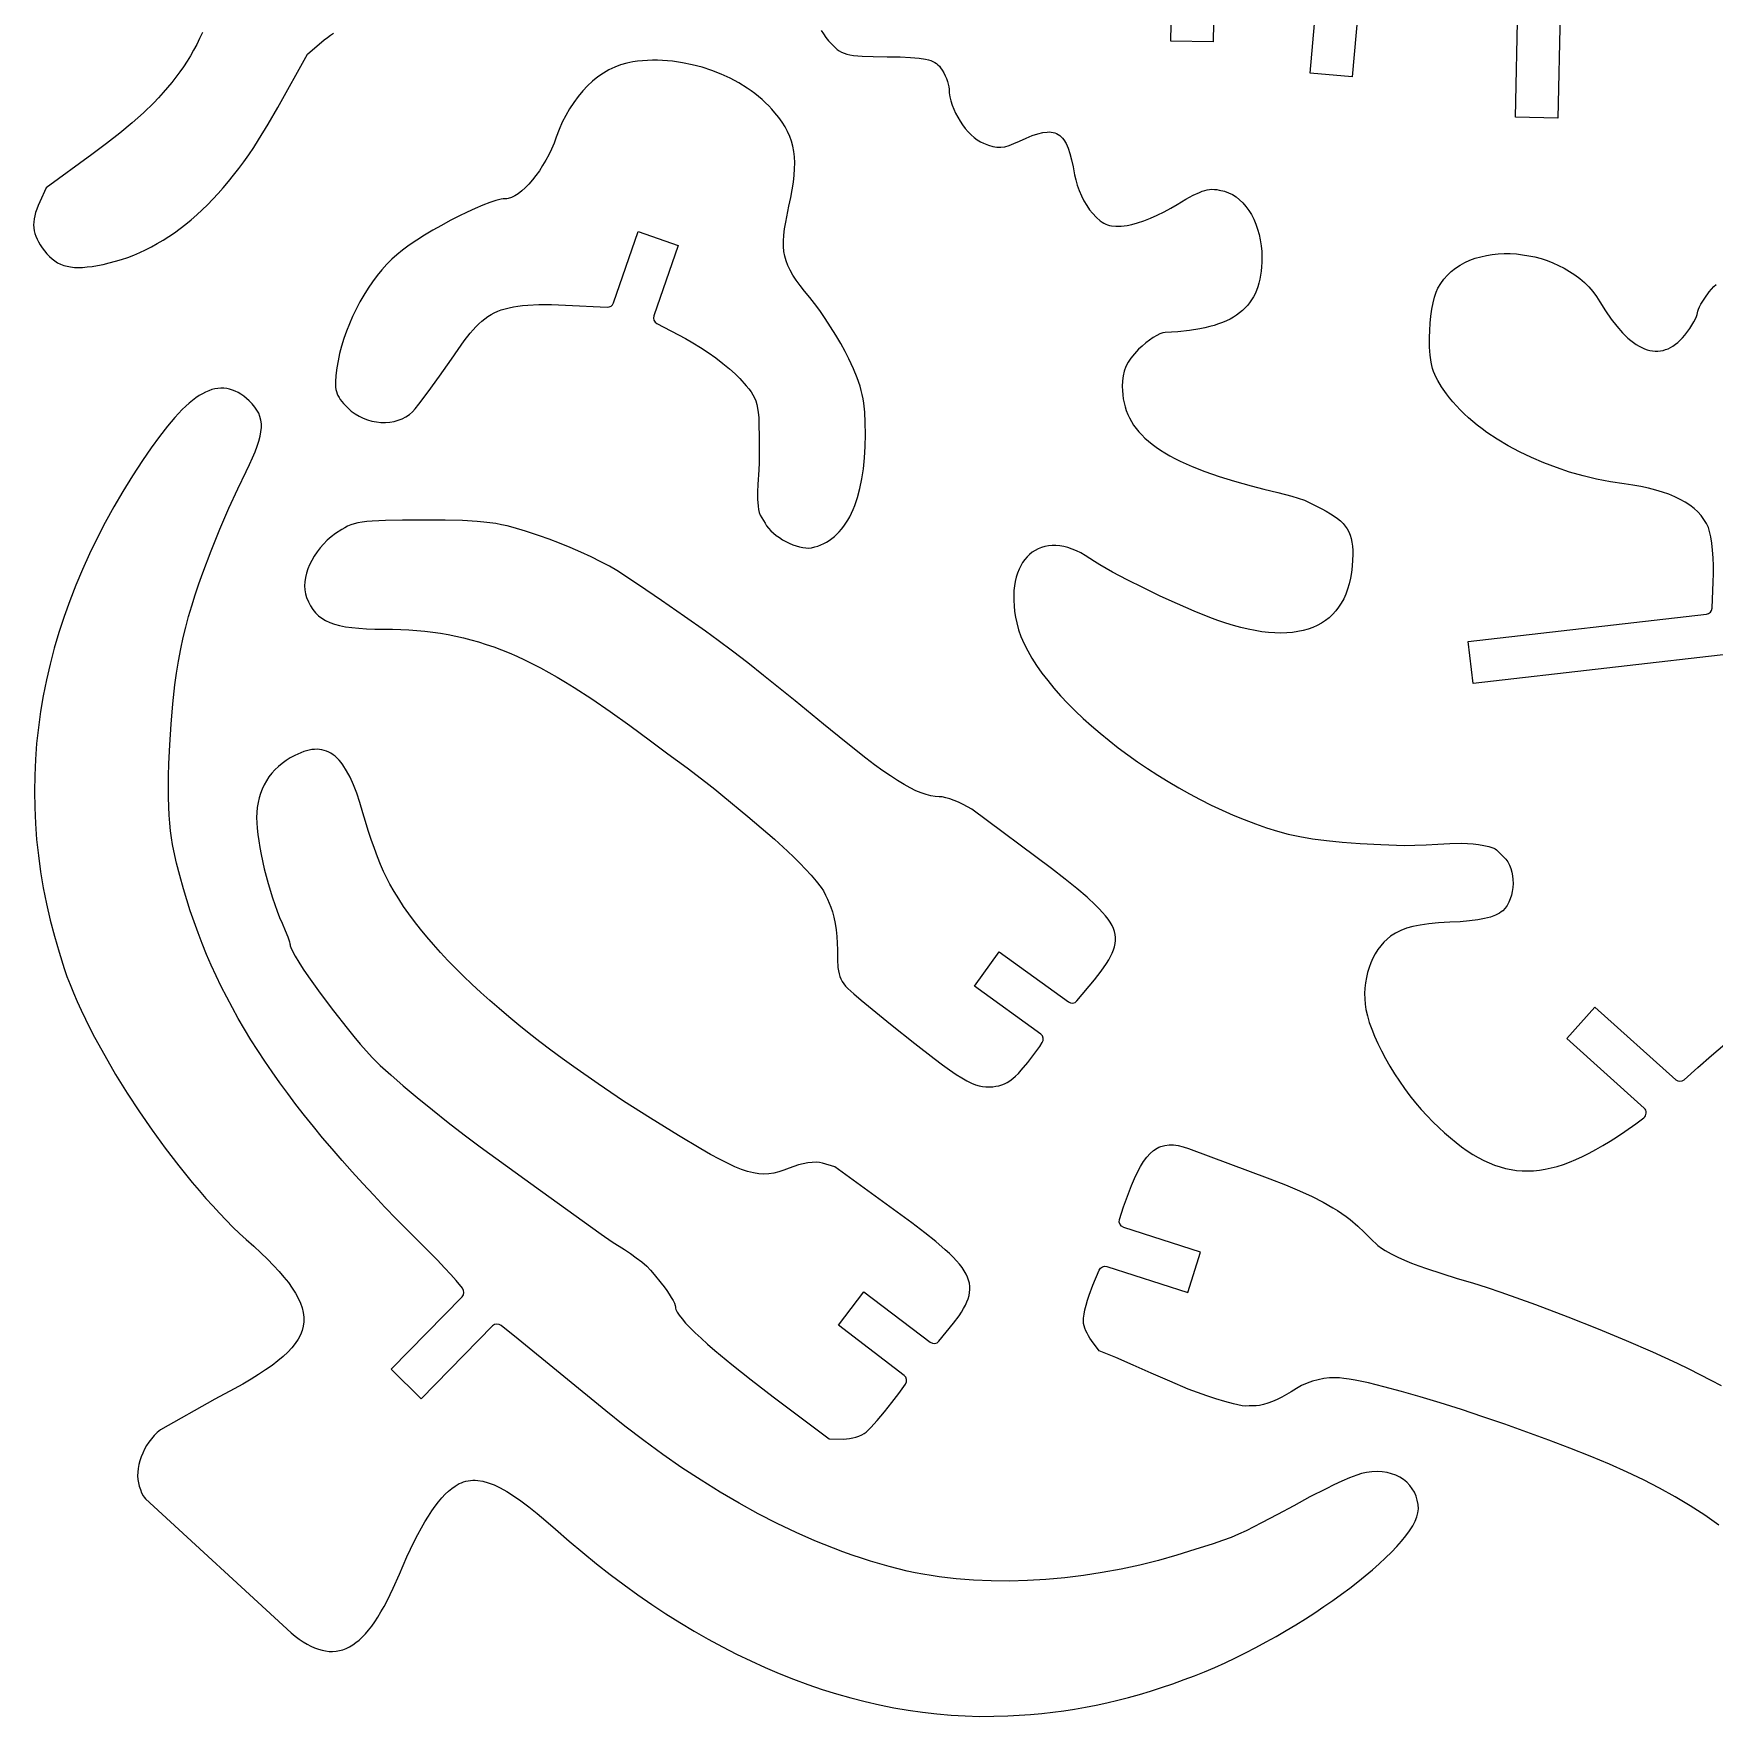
# Model space of a CAD drawing. Header units: millimetres. Extents: x 307 to 1088, y -456 to -130.
# Drawn here: x 709.2 to 898.5, y -456.1 to -266.7 of the extents above; entities that cross this region are included whole.
import ezdxf

# ---------------------------------------------------------------- set-up
doc = ezdxf.new("R2010")
doc.units = ezdxf.units.MM

msp = doc.modelspace()

# ---------------------------------------------------------------- linework, layer by layer
at = {"flags": 128}
for points in [[(842.16402, -259.02387), (842.019836, -267.620941), (837.266504, -267.541221), (837.426872, -257.979221, 0.319929)], [(858.557488, -261.495636), (857.669981, -271.568712), (852.934327, -271.151469), (853.839985, -260.872378, 0.393231)], [(881.083907, -264.373085), (880.818366, -276.237371), (876.065557, -276.130996), (876.34608, -263.597284, 0.359535)], [(796.796796, -324.575439), (797.156075, -324.49403), (797.505321, -324.390233), (797.844445, -324.264238), (798.173355, -324.116239), (798.491961, -323.946426), (798.80017, -323.754992), (799.097892, -323.542124), (799.385036, -323.308018), (799.661512, -323.052864), (799.927227, -322.776854), (800.182091, -322.48018), (800.426012, -322.163032), (800.658899, -321.8256), (800.880661, -321.46808), (801.091208, -321.090658), (801.290451, -320.69353), (801.478293, -320.276887), (801.654645, -319.840919), (801.972524, -318.911773), (802.24335, -317.907629), (802.4664, -316.830016), (802.640946, -315.680465), (802.766256, -314.460508), (802.841603, -313.17168), (802.866257, -311.815511), (802.848631, -310.48223), (802.790654, -309.322829), (802.681787, -308.289222), (802.604977, -307.804566), (802.511494, -307.333326), (802.400015, -306.869492), (802.26923, -306.407056), (801.944459, -305.462327), (801.526639, -304.451059), (801.005232, -303.325164), (800.57993, -302.486532), (800.082474, -301.583239), (799.530948, -300.643699), (798.943441, -299.696331), (798.338041, -298.769548), (797.732835, -297.89177), (797.145911, -297.091413), (796.595355, -296.396894), (796.022681, -295.698293), (795.517588, -295.054324), (795.077774, -294.454908), (794.700948, -293.889979), (794.384814, -293.349463), (794.127076, -292.823288), (793.92544, -292.30138), (793.777607, -291.773671), (793.681284, -291.230085), (793.634177, -290.660556), (793.633986, -290.055005), (793.67842, -289.403365), (793.765183, -288.695563), (793.891977, -287.921529), (794.25648, -286.134467), (794.458622, -285.17183), (794.624428, -284.275056), (794.753083, -283.438749), (794.843775, -282.657501), (794.895696, -281.92591), (794.90803, -281.238574), (794.879967, -280.590086), (794.810697, -279.975042), (794.699405, -279.388044), (794.545281, -278.823683), (794.347514, -278.276557), (794.105293, -277.741263), (793.817805, -277.212398), (793.484238, -276.684556), (793.10378, -276.152336), (792.675623, -275.610335), (792.343266, -275.223971), (791.992235, -274.848183), (791.623313, -274.483255), (791.237281, -274.129464), (790.834929, -273.787091), (790.417035, -273.456414), (789.984388, -273.13772), (789.537769, -272.831285), (788.605761, -272.256315), (787.627286, -271.733752), (786.608618, -271.265842), (785.55603, -270.854826), (784.4758, -270.502951), (783.374201, -270.212461), (782.25751, -269.9856), (781.132, -269.82461), (780.003948, -269.731741), (779.440929, -269.711551), (778.879629, -269.709233), (778.320827, -269.725066), (777.765315, -269.759333), (777.21387, -269.812312), (776.667281, -269.884285), (775.980447, -270.019579), (775.304031, -270.216794), (774.640031, -270.473954), (773.990449, -270.78909), (773.357287, -271.160225), (772.74255, -271.585394), (772.148238, -272.06262), (771.576353, -272.589931), (771.028897, -273.165355), (770.507871, -273.786922), (770.015278, -274.452658), (769.553118, -275.160593), (769.123394, -275.908749), (768.728111, -276.69516), (768.369265, -277.517852), (768.048862, -278.374853), (767.800372, -279.042882), (767.51944, -279.701038), (767.209854, -280.344734), (766.875415, -280.969391), (766.519918, -281.570418), (766.147159, -282.143234), (765.760937, -282.683256), (765.365043, -283.185896), (764.963276, -283.646571), (764.55943, -284.060696), (764.157304, -284.423688), (763.760692, -284.73096), (763.373391, -284.977931), (762.999199, -285.160016), (762.641907, -285.272626), (762.470787, -285.30145), (762.305314, -285.311184), (762.089804, -285.32352), (761.84164, -285.359793), (761.255681, -285.499722), (760.564098, -285.722122), (759.783545, -286.018144), (758.93068, -286.378937), (758.022165, -286.795656), (757.074654, -287.259449), (756.104808, -287.761469), (755.12928, -288.292866), (754.164731, -288.844791), (753.227817, -289.408395), (752.335199, -289.974831), (751.503532, -290.535247), (750.749474, -291.080797), (750.089683, -291.602632), (749.540819, -292.091899), (748.974238, -292.667754), (748.421706, -293.288548), (747.885355, -293.950067), (747.367317, -294.648092), (746.869718, -295.378406), (746.394691, -296.136793), (745.944366, -296.919033), (745.520877, -297.720911), (745.12635, -298.538209), (744.762919, -299.36671), (744.432711, -300.202197), (744.13786, -301.040451), (743.880496, -301.877257), (743.662746, -302.708399), (743.486745, -303.529655), (743.354622, -304.336813), (743.248518, -305.202519), (743.197995, -305.913736), (743.196471, -306.222064), (743.212323, -306.504549), (743.246706, -306.765456), (743.300778, -307.009041), (743.375702, -307.239567), (743.472636, -307.461294), (743.592736, -307.67848), (743.737165, -307.895389), (744.103639, -308.345412), (744.581335, -308.845442), (744.973535, -309.199796), (745.396035, -309.511706), (745.844135, -309.780899), (746.313141, -310.007101), (746.798356, -310.19004), (747.295082, -310.329444), (747.798623, -310.425037), (748.30428, -310.476547), (748.80736, -310.483702), (749.303162, -310.446228), (749.786989, -310.363851), (750.254148, -310.236299), (750.699937, -310.063298), (751.119663, -309.844574), (751.508626, -309.579857), (751.862133, -309.268872), (752.167989, -308.931677), (752.579022, -308.430832), (753.644689, -307.035302), (754.915254, -305.276538), (756.24685, -303.348794), (757.000378, -302.249293), (757.69924, -301.280264), (758.363457, -300.434649), (758.688835, -300.055917), (759.013062, -299.705392), (759.338642, -299.382196), (759.668078, -299.085442), (760.003877, -298.814255), (760.348537, -298.567746), (760.704564, -298.345038), (761.074461, -298.145248), (761.460733, -297.967494), (761.865883, -297.810895), (762.292412, -297.674569), (762.742825, -297.557633), (763.219627, -297.459206), (763.72532, -297.378407), (764.262405, -297.314354), (764.833389, -297.266165), (766.087064, -297.213852), (767.506371, -297.214415), (769.111338, -297.2608), (773.796748, -297.506845, 0.334805), (774.508543, -297.026451), (777.267605, -288.996611), (781.763605, -290.541441), (779.039688, -298.468998, 0.369069), (779.380047, -299.330746), (782.592187, -301.033833), (783.428793, -301.500025), (784.295669, -302.030569), (785.167659, -302.607013), (786.019616, -303.210911), (786.826389, -303.823813), (787.562829, -304.427267), (788.203785, -305.002824), (788.724105, -305.532035), (789.446865, -306.344406), (789.739284, -306.697433), (789.990005, -307.032119), (790.202235, -307.361284), (790.379184, -307.697748), (790.524058, -308.054331), (790.640062, -308.443855), (790.730407, -308.879141), (790.798299, -309.373008), (790.846947, -309.93828), (790.879557, -310.587774), (790.909493, -312.19072), (790.913769, -314.284413), (790.894829, -315.02592), (790.848829, -315.81527), (790.740593, -317.470135), (790.710828, -318.301975), (790.718945, -319.114308), (790.781182, -319.890292), (790.837667, -320.259392), (790.913769, -320.613092), (791.029372, -320.918237), (791.200989, -321.229004), (791.558497, -321.817775), (791.736411, -322.106141), (791.957355, -322.391197), (792.216379, -322.670343), (792.508534, -322.940969), (792.82887, -323.200469), (793.172435, -323.446238), (793.534283, -323.675669), (793.909459, -323.886159), (794.293019, -324.0751), (794.680009, -324.239888), (795.065478, -324.377915), (795.444481, -324.486575), (795.812062, -324.563264), (796.163276, -324.605373), (796.49317, -324.610301), (796.796796, -324.575439)], [(901.411116, -336.402294), (871.28998, -339.870621), (870.746169, -335.147827), (897.573537, -332.058764, 0.36867), (898.204396, -331.381224), (898.332151, -328.433791), (898.355022, -327.524279), (898.347395, -326.605856), (898.311504, -325.703623), (898.249591, -324.842683), (898.163893, -324.048135), (898.056647, -323.34508), (897.930093, -322.758625), (897.786468, -322.313864), (897.560196, -321.837337), (897.285539, -321.383611), (896.962414, -320.952635), (896.59073, -320.544366), (896.170402, -320.158759), (895.701342, -319.79577), (895.183463, -319.455353), (894.616676, -319.13746), (894.000898, -318.842049), (893.336039, -318.569074), (892.62201, -318.318488), (891.858727, -318.090247), (891.046099, -317.884306), (890.184044, -317.700621), (889.27247, -317.539144), (888.311292, -317.39983), (886.747958, -317.16131), (885.197961, -316.855671), (883.667356, -316.485988), (882.162197, -316.055323), (880.688533, -315.566752), (879.252421, -315.023339), (877.859913, -314.428152), (876.51706, -313.784266), (875.229914, -313.094743), (874.004528, -312.362654), (872.846958, -311.591067), (872.295494, -311.191422), (871.763255, -310.783054), (871.250995, -310.366347), (870.759469, -309.941681), (870.289439, -309.509445), (869.841657, -309.070019), (869.416882, -308.623787), (869.015871, -308.171133), (868.639378, -307.71244), (868.288162, -307.248094), (867.744677, -306.466878), (867.312225, -305.761589), (867.133924, -305.425053), (866.978922, -305.092658), (866.845734, -304.759462), (866.732876, -304.420517), (866.638861, -304.070876), (866.5622, -303.705596), (866.455007, -302.908324), (866.399412, -301.989133), (866.383519, -300.908454), (866.402509, -300.113271), (866.457144, -299.306125), (866.543926, -298.507396), (866.659353, -297.737462), (866.799927, -297.016701), (866.96215, -296.365491), (867.142519, -295.804208), (867.337537, -295.353231), (867.645456, -294.824392), (867.999694, -294.335243), (868.397304, -293.885536), (868.835347, -293.475023), (869.310878, -293.103456), (869.820951, -292.770588), (870.362627, -292.47617), (870.932957, -292.219958), (871.528999, -292.001699), (872.147813, -291.821147), (872.786451, -291.678057), (873.441971, -291.572178), (874.111429, -291.503261), (874.791881, -291.471063), (875.480384, -291.475332), (876.173995, -291.515824), (876.869769, -291.592287), (877.564763, -291.704475), (878.256033, -291.852141), (878.940635, -292.035037), (879.615627, -292.252915), (880.278066, -292.505526), (880.925004, -292.792625), (881.5535, -293.113962), (882.160612, -293.469288), (882.743393, -293.858357), (883.298902, -294.280924), (883.824193, -294.736737), (884.316325, -295.225548), (884.772352, -295.747112), (885.189333, -296.301181), (885.564324, -296.887504), (886.197276, -297.914128), (886.831719, -298.837609), (887.466306, -299.657422), (888.099698, -300.373035), (888.415526, -300.691603), (888.730549, -300.983924), (889.044603, -301.249931), (889.357519, -301.489559), (889.669129, -301.702743), (889.979264, -301.889416), (890.287758, -302.049511), (890.594441, -302.182966), (890.899148, -302.28971), (891.201709, -302.369677), (891.501955, -302.422807), (891.799722, -302.449028), (892.094841, -302.448277), (892.387143, -302.42049), (892.67646, -302.365595), (892.962622, -302.283532), (893.245466, -302.174233), (893.524823, -302.037629), (893.800522, -301.873658), (894.072398, -301.682255), (894.340284, -301.46335), (894.604009, -301.216879), (894.863407, -300.942778), (895.118309, -300.640977), (895.680346, -299.883575), (896.141075, -299.157969), (896.31858, -298.832824), (896.452916, -298.546505), (896.538139, -298.309304), (896.568296, -298.131519), (896.595527, -297.956814), (896.672361, -297.728451), (896.793438, -297.456099), (896.953398, -297.149433), (897.368534, -296.47185), (897.874895, -295.773088), (898.131896, -295.464637), (898.393199, -295.187012), (898.658608, -294.940113)], [(752.852491, -420.370333), (749.459766, -417.040177), (757.452277, -408.897497, 0.38346), (757.493989, -407.944843), (756.76511, -407.059146), (756.182383, -406.396312), (755.47688, -405.627522), (754.668134, -404.774481), (752.81904, -402.902469), (750.073919, -400.145891), (748.763845, -398.793801), (747.494619, -397.45797), (746.265639, -396.137494), (745.076295, -394.831468), (743.925984, -393.538986), (742.814097, -392.259145), (741.740028, -390.99104), (740.703174, -389.733763), (739.702925, -388.486414), (738.738678, -387.248082), (737.809825, -386.017868), (736.91576, -384.794864), (736.055877, -383.578163), (735.229573, -382.366865), (734.436237, -381.160062), (733.675264, -379.956849), (732.946051, -378.756321), (732.247988, -377.557576), (731.580471, -376.359706), (730.942896, -375.161807), (730.33465, -373.962975), (729.755135, -372.762302), (729.20374, -371.558886), (728.679859, -370.351822), (728.182887, -369.140203), (727.712218, -367.923127), (727.267246, -366.699687), (726.847365, -365.468977), (726.451968, -364.230096), (726.080447, -362.982135), (725.65389, -361.480917), (725.283611, -360.07843), (724.973015, -358.688342), (724.841161, -357.970968), (724.725503, -357.224319), (724.626465, -356.437601), (724.544475, -355.600024), (724.479959, -354.700796), (724.433339, -353.729126), (724.405043, -352.67422), (724.395494, -351.52529), (724.405119, -350.271542), (724.434342, -348.902183), (724.529693, -346.764095), (724.691253, -344.447428), (724.895556, -342.133777), (725.119144, -340.004741), (725.29111, -338.715718), (725.517189, -337.331738), (725.776008, -335.953321), (726.046202, -334.680979), (726.325942, -333.522769), (726.645458, -332.334015), (727.000905, -331.120972), (727.388435, -329.889903), (727.804205, -328.64706), (728.244366, -327.398705), (729.182487, -324.910487), (730.172028, -322.475315), (731.182224, -320.14325), (732.182311, -317.964358), (733.141519, -315.988705), (733.525547, -315.200984), (733.860456, -314.470118), (734.146414, -313.792274), (734.383587, -313.163617), (734.57214, -312.58032), (734.712238, -312.038547), (734.804049, -311.534469), (734.847739, -311.064251), (734.843472, -310.624066), (734.791416, -310.210076), (734.691736, -309.818455), (734.544597, -309.445369), (734.350166, -309.086986), (734.108608, -308.739473), (733.820093, -308.399001), (733.484779, -308.061738), (733.170779, -307.781611), (732.856293, -307.531104), (732.540974, -307.310404), (732.224472, -307.119707), (731.906441, -306.95921), (731.58653, -306.829102), (731.264394, -306.729579), (730.939684, -306.660834), (730.612051, -306.623061), (730.281146, -306.616456), (729.946621, -306.64121), (729.608132, -306.697516), (729.265326, -306.78557), (728.917856, -306.905565), (728.565375, -307.057696), (728.207534, -307.242153), (727.843987, -307.459133), (727.474382, -307.70883), (727.098374, -307.991434), (726.715613, -308.307144), (726.325752, -308.65615), (725.928441, -309.038645), (725.110082, -309.904885), (724.257752, -310.907414), (723.368666, -312.047779), (722.440036, -313.327532), (721.469079, -314.748223), (720.338069, -316.490416), (719.262087, -318.236475), (718.241147, -319.986301), (717.27526, -321.739802), (716.364446, -323.496876), (715.508719, -325.257429), (714.70809, -327.021365), (713.962578, -328.788589), (713.272197, -330.559), (712.63696, -332.332506), (712.056884, -334.109009), (711.531983, -335.888412), (711.062274, -337.67062), (710.647768, -339.455535), (710.288482, -341.243063), (709.98443, -343.033104), (709.735627, -344.825564), (709.542092, -346.620346), (709.403834, -348.417353), (709.320869, -350.21649), (709.293215, -352.01766), (709.320884, -353.820766), (709.403893, -355.62571), (709.542254, -357.432399), (709.735984, -359.240735), (709.985098, -361.050621), (710.289611, -362.861961), (710.649536, -364.674659), (711.064891, -366.488617), (711.535689, -368.303742), (712.061943, -370.119934), (712.643671, -371.937098), (712.956812, -372.829816), (713.305637, -373.748099), (713.688695, -374.689776), (714.104525, -375.652682), (714.551674, -376.634651), (715.028683, -377.633517), (715.5341, -378.647112), (716.066465, -379.67327), (717.20622, -381.754607), (718.436298, -383.860199), (719.745051, -385.972705), (721.12083, -388.0748), (722.551981, -390.149147), (724.026862, -392.178413), (725.533818, -394.145266), (727.061205, -396.032371), (727.828916, -396.940604), (728.597367, -397.8224), (729.3651, -398.675591), (730.130661, -399.498014), (730.892591, -400.287498), (731.649433, -401.041882), (732.399735, -401.758995), (733.142037, -402.43667), (733.999953, -403.212193), (734.798399, -403.958544), (735.537069, -404.677271), (736.215657, -405.36991), (736.833862, -406.038003), (737.391376, -406.683095), (737.887895, -407.306722), (738.323117, -407.910426), (738.696736, -408.495748), (739.008449, -409.064226), (739.257948, -409.617406), (739.444933, -410.156826), (739.569098, -410.684028), (739.630137, -411.20055), (739.627745, -411.707935), (739.561622, -412.207723), (739.431462, -412.701455), (739.236957, -413.190672), (738.977807, -413.676916), (738.653705, -414.161724), (738.26435, -414.646639), (737.809433, -415.133204), (737.288651, -415.622956), (736.701701, -416.117439), (736.048278, -416.61819), (735.328078, -417.126754), (734.540794, -417.644669), (733.686125, -418.173475), (732.763766, -418.714716), (731.77341, -419.26993), (729.587497, -420.428442), (723.476061, -423.872297), (723.119176, -424.179082), (722.784314, -424.514016), (722.472711, -424.873632), (722.1856, -425.254458), (721.924218, -425.653022), (721.689796, -426.065854), (721.48357, -426.489483), (721.306773, -426.920438), (721.16064, -427.355248), (721.046406, -427.790441), (720.965303, -428.222552), (720.918569, -428.648101), (720.907437, -429.063627), (720.933137, -429.465651), (720.99691, -429.850706), (721.099986, -430.215321), (721.2291, -430.591151), (721.366723, -430.95033), (721.541269, -431.296409), (721.651265, -431.465645), (721.781141, -431.632933), (738.18996, -446.715512), (738.652448, -447.087702), (739.106624, -447.424252), (739.552796, -447.724997), (739.991274, -447.989769), (740.422365, -448.218398), (740.846376, -448.410722), (741.263616, -448.566572), (741.674395, -448.685783), (742.079022, -448.768189), (742.477802, -448.813621), (742.871045, -448.821912), (743.25906, -448.792898), (743.642154, -448.726413), (744.020636, -448.622289), (744.394814, -448.480356), (744.764996, -448.300455), (745.131494, -448.082413), (745.494612, -447.826065), (745.854658, -447.531246), (746.211943, -447.197788), (746.566774, -446.825526), (746.919459, -446.414291), (747.270309, -445.963921), (747.619628, -445.474245), (747.967728, -444.945096), (748.314917, -444.376311), (748.661501, -443.76772), (749.007789, -443.119161), (749.700713, -441.701458), (750.396157, -440.121875), (751.244066, -438.177832), (752.066758, -436.4457), (752.469711, -435.657418), (752.86764, -434.920087), (753.260969, -434.233038), (753.650125, -433.595596), (754.035534, -433.007082), (754.417622, -432.466828), (754.796816, -431.974152), (755.173539, -431.528386), (755.548221, -431.12885), (755.921289, -430.774874), (756.293163, -430.465781), (756.664277, -430.200895), (757.13509, -429.930892), (757.375961, -429.82188), (757.621051, -429.730444), (757.870795, -429.656774), (758.125628, -429.60105), (758.385984, -429.563462), (758.652295, -429.544199), (758.924997, -429.543448), (759.20452, -429.561392), (759.785775, -429.654116), (760.399528, -429.82387), (761.049253, -430.07215), (761.738416, -430.400444), (762.47049, -430.810254), (763.248943, -431.30307), (764.077249, -431.880388), (764.958876, -432.5437), (765.897294, -433.294504), (766.895974, -434.134293), (767.958388, -435.064561), (769.488373, -436.402957), (771.026282, -437.698975), (772.571722, -438.952451), (774.1243, -440.163223), (775.683622, -441.331131), (777.249299, -442.456011), (778.820934, -443.537703), (780.398137, -444.576045), (781.980518, -445.570874), (783.567679, -446.522029), (785.159228, -447.429346), (786.754777, -448.292665), (788.35393, -449.111825), (789.956292, -449.88666), (791.561475, -450.617015), (793.169086, -451.30272), (794.778731, -451.943621), (796.390016, -452.539549), (798.002549, -453.090348), (799.615938, -453.595852), (801.229792, -454.055902), (802.843716, -454.470334), (804.457318, -454.838985), (806.070206, -455.161699), (807.681985, -455.438308), (809.292267, -455.668651), (810.900655, -455.852567), (812.506758, -455.989895), (814.110185, -456.080473), (815.71054, -456.124139), (817.307433, -456.12073), (818.90047, -456.070086), (820.19365, -455.998483), (821.46695, -455.905124), (822.723163, -455.789438), (823.965082, -455.650847), (825.195498, -455.488781), (826.417207, -455.302664), (827.633002, -455.091927), (828.845674, -454.855993), (830.058015, -454.59429), (831.272821, -454.306247), (832.492885, -453.991288), (833.720998, -453.64884), (834.959955, -453.278333), (836.212548, -452.879189), (837.481571, -452.450839), (838.769815, -451.992708), (839.906575, -451.563427), (841.053396, -451.101013), (842.207254, -450.607671), (843.365122, -450.085608), (844.523973, -449.537034), (845.680781, -448.964156), (846.832516, -448.369181), (847.976157, -447.754313), (849.108676, -447.121765), (850.227043, -446.47374), (851.328236, -445.812449), (852.409226, -445.140096), (853.466987, -444.45889), (854.498491, -443.771039), (855.500715, -443.078749), (856.47063, -442.38423), (857.40521, -441.689685), (858.301429, -440.997327), (859.156258, -440.309359), (859.966674, -439.627989), (860.729649, -438.955427), (861.442157, -438.293877), (862.101171, -437.64555), (862.703664, -437.01265), (863.246611, -436.397387), (863.726981, -435.801965), (864.141756, -435.228597), (864.487902, -434.679484), (864.762396, -434.156839), (864.962209, -433.662867), (865.084315, -433.199773), (865.115285, -432.980497), (865.125691, -432.769769), (865.096787, -432.27001), (865.011705, -431.790005), (864.872883, -431.332483), (864.682766, -430.90018), (864.443794, -430.495826), (864.158407, -430.122155), (863.82905, -429.781899), (863.458162, -429.477788), (863.048184, -429.212558), (862.60156, -428.988939), (862.120728, -428.809666), (861.608131, -428.677467), (861.066213, -428.595077), (860.497411, -428.565229), (859.904169, -428.590656), (859.28893, -428.674089), (858.740161, -428.794439), (858.203368, -428.958273), (857.360548, -429.291177), (856.499402, -429.662933), (855.62265, -430.068247), (854.733008, -430.501819), (852.925922, -431.432543), (851.099884, -432.412715), (849.276628, -433.399952), (847.47789, -434.351865), (845.725407, -435.226066), (844.873304, -435.620779), (844.040915, -435.980167), (843.072178, -436.344908), (842.012518, -436.696844), (839.961039, -437.351886), (837.92477, -437.998853), (835.857541, -438.582126), (833.766337, -439.101187), (831.658149, -439.55551), (829.539974, -439.94458), (827.418796, -440.267868), (825.301612, -440.524858), (823.195407, -440.715025), (821.107174, -440.837849), (819.043905, -440.892808), (817.012592, -440.87938), (815.020221, -440.797043), (814.040826, -440.729872), (813.073787, -440.645276), (812.11998, -440.543194), (811.180278, -440.423559), (810.255558, -440.286304), (809.346689, -440.131367), (808.454546, -439.95868), (807.580007, -439.76818), (806.55479, -439.521704), (805.525535, -439.253869), (804.492417, -438.964768), (803.455603, -438.654489), (802.415266, -438.323126), (801.371578, -437.970766), (800.324704, -437.597501), (799.274821, -437.203423), (798.222098, -436.788622), (797.166708, -436.353192), (795.048599, -435.420792), (792.921861, -434.406952), (790.787866, -433.312398), (788.647979, -432.137856), (786.503566, -430.88405), (784.355997, -429.551706), (782.206635, -428.141553), (780.05685, -426.654314), (777.908006, -425.090714), (775.761473, -423.451482), (773.61862, -421.73734), (763.746824, -413.656837), (761.845431, -412.126433, 0.385684), (760.889399, -412.18242), (752.852491, -420.370333)], [(816.421834, -385.267045), (816.822529, -385.267033), (817.198416, -385.247378), (817.553253, -385.205505), (817.890787, -385.138839), (818.214772, -385.044805), (818.528959, -384.92083), (818.837099, -384.764336), (819.142947, -384.572747), (819.450251, -384.343493), (819.762764, -384.073993), (820.084239, -383.761675), (820.418427, -383.403965), (821.139948, -382.542062), (821.957344, -381.467684), (822.50457, -380.715559), (822.781598, -380.290131, 0.400224), (822.601374, -379.322792), (815.143571, -373.939824), (817.925898, -370.085064), (825.719198, -375.710191, 0.395282), (826.686401, -375.586038), (828.651235, -373.206684), (829.393073, -372.255129), (830.002916, -371.388764), (830.256896, -370.982578), (830.476146, -370.591749), (830.660085, -370.214301), (830.808137, -369.848247), (830.919723, -369.491614), (830.994265, -369.142419), (831.031187, -368.798683), (831.029908, -368.458425), (830.989854, -368.119667), (830.910445, -367.780428), (830.791103, -367.438728), (830.63125, -367.092586), (830.43031, -366.740025), (830.187702, -366.379063), (829.902851, -366.007724), (829.575177, -365.624021), (829.204104, -365.225981), (828.789053, -364.81162), (827.824707, -363.926018), (826.677514, -362.951382), (825.342853, -361.87187), (823.816101, -360.671644), (814.854017, -354.023325), (814.374115, -353.739651), (813.869587, -353.474879), (813.355542, -353.234819), (812.847083, -353.025268), (812.359313, -352.852034), (811.907343, -352.720919), (811.506271, -352.637729), (811.17121, -352.608266), (810.708265, -352.58205), (810.218382, -352.50363), (809.697298, -352.370335), (809.140757, -352.179491), (808.544499, -351.928418), (807.904266, -351.614442), (807.215796, -351.23489), (806.474833, -350.787084), (805.677119, -350.268349), (804.818392, -349.676013), (803.894395, -349.007398), (802.900868, -348.259827), (800.68819, -346.517125), (798.146288, -344.426501), (794.962763, -341.806217), (791.402982, -338.954435), (789.614836, -337.553565), (787.892036, -336.229015), (786.287718, -335.025523), (784.855019, -333.98782), (782.474682, -332.312648), (779.897598, -330.522808), (777.303595, -328.758056), (774.872511, -327.15815), (774.053347, -326.669346), (773.082739, -326.151664), (771.99771, -325.619216), (770.835269, -325.086109), (769.63244, -324.56645), (768.426237, -324.074351), (767.253674, -323.623917), (766.151771, -323.229259), (764.57993, -322.707334), (763.193818, -322.298891), (762.539168, -322.132998), (761.893461, -321.990402), (761.244198, -321.869413), (760.578885, -321.76834), (759.885022, -321.68549), (759.150113, -321.619174), (757.507176, -321.529376), (755.550094, -321.485418), (753.178894, -321.473773), (750.737687, -321.481218), (748.820479, -321.512768), (747.335867, -321.582247), (746.727214, -321.635528), (746.192435, -321.703474), (745.720096, -321.787813), (745.298775, -321.890273), (744.917046, -322.012582), (744.563479, -322.156466), (744.226653, -322.323655), (743.895135, -322.515876), (743.202335, -322.982322), (742.721561, -323.350022), (742.270456, -323.744623), (741.850571, -324.162716), (741.463448, -324.600897), (741.110634, -325.055753), (740.793676, -325.523877), (740.514119, -326.00186), (740.273505, -326.486295), (740.073383, -326.973773), (739.915301, -327.460887), (739.800798, -327.944226), (739.731423, -328.420384), (739.708723, -328.885951), (739.734242, -329.337521), (739.809526, -329.771683), (739.936121, -330.185029), (740.144451, -330.681154), (740.377603, -331.132529), (740.639903, -331.540912), (740.935671, -331.908064), (741.269226, -332.235738), (741.644894, -332.525696), (742.066994, -332.779693), (742.539848, -332.999489), (743.06778, -333.186845), (743.655108, -333.343515), (744.306154, -333.471257), (745.02524, -333.571831), (745.816688, -333.646996), (746.684821, -333.698506), (747.633957, -333.728125), (748.66842, -333.737607), (749.617409, -333.746426), (750.54964, -333.773329), (751.466717, -333.818989), (752.370234, -333.884073), (753.261792, -333.969255), (754.142984, -334.075201), (755.015412, -334.202582), (755.880671, -334.352069), (756.740358, -334.524333), (757.596071, -334.72004), (758.449409, -334.939865), (759.30197, -335.184478), (760.155349, -335.454545), (761.011145, -335.750739), (761.870953, -336.07373), (762.736376, -336.424188), (763.609006, -336.802782), (764.490445, -337.210183), (765.382288, -337.647062), (766.286133, -338.114087), (767.203577, -338.611931), (768.136219, -339.14126), (769.085654, -339.702748), (770.053483, -340.297062), (772.050705, -341.586858), (774.140668, -343.016003), (776.336151, -344.589863), (778.649935, -346.313794), (780.631052, -347.786795), (782.774664, -349.364405), (784.899883, -350.965046), (785.899069, -351.74851), (786.825826, -352.507141), (789.629507, -354.839349), (791.12266, -356.096012), (792.622361, -357.397124), (794.087865, -358.730747), (794.795058, -359.40602), (795.478422, -360.084941), (796.132862, -360.76602), (796.753288, -361.447765), (797.334605, -362.128681), (797.871719, -362.807276), (798.130781, -363.213698), (798.366199, -363.679452), (798.585235, -364.155546), (798.795148, -364.592988), (798.980644, -365.022298), (799.153697, -365.559281), (799.310517, -366.182424), (799.447318, -366.870218), (799.560311, -367.60115), (799.645709, -368.353709), (799.699727, -369.106383), (799.718574, -369.83766), (799.728693, -370.943353), (799.777134, -371.820447), (799.824203, -372.191228), (799.891021, -372.526406), (799.980983, -372.83317), (800.097477, -373.1187), (800.243893, -373.390177), (800.423625, -373.654787), (800.640061, -373.919711), (800.896589, -374.192134), (801.543494, -374.788207), (802.391461, -375.500468), (805.700972, -378.212566), (808.412556, -380.391775), (810.602931, -382.091504), (811.52664, -382.77825), (812.348816, -383.365153), (813.079049, -383.858887), (813.726929, -384.266129), (814.302049, -384.593551), (814.813993, -384.847833), (815.272352, -385.035647), (815.68672, -385.16367), (816.066684, -385.238578), (816.421834, -385.267045)], [(800.384512, -424.914036), (800.727273, -424.901243), (801.084698, -424.858288), (801.446275, -424.788336), (801.801489, -424.694537), (802.139822, -424.580056), (802.450757, -424.448047), (802.723782, -424.301666), (802.948377, -424.144078), (803.189712, -423.925375), (803.484586, -423.625621), (804.196818, -422.832005), (805.008782, -421.861317), (805.844189, -420.811641), (806.626752, -419.781064), (807.374326, -418.73607, 0.405343), (807.226684, -417.754066), (799.817195, -412.105441), (802.69939, -408.32477), (810.15997, -414.012345, 0.404805), (811.145174, -413.895624), (812.783762, -411.88413), (813.41936, -411.026787), (813.689627, -410.621406), (813.927303, -410.229379), (814.131713, -409.849076), (814.302182, -409.478868), (814.438032, -409.117124), (814.538587, -408.762219), (814.60317, -408.412519), (814.631104, -408.066397), (814.621715, -407.722224), (814.574327, -407.378368), (814.488261, -407.033201), (814.362843, -406.685094), (814.197394, -406.332419), (813.99124, -405.973542), (813.743706, -405.606837), (813.454111, -405.230677), (813.121783, -404.843425), (812.746043, -404.443459), (812.326218, -404.029146), (811.861628, -403.598857), (810.795451, -402.683835), (809.542106, -401.685355), (808.096182, -400.590385), (806.452268, -399.38589), (799.404116, -394.281283), (798.035223, -393.855158), (797.705524, -393.786389), (797.311096, -393.761317), (796.864531, -393.778034), (796.378416, -393.83464), (795.865341, -393.929225), (795.337894, -394.059892), (794.808662, -394.224727), (794.290233, -394.42183), (793.693642, -394.65475), (793.120673, -394.840201), (792.561009, -394.975155), (792.00433, -395.056584), (791.44032, -395.081464), (790.858658, -395.04676), (790.249029, -394.949451), (789.601114, -394.786505), (788.904593, -394.554892), (788.149154, -394.251589), (787.324473, -393.873566), (786.420234, -393.417793), (785.42612, -392.881242), (784.331811, -392.26089), (781.801342, -390.756653), (778.64881, -388.807261), (775.635323, -386.868884), (772.762377, -384.942851), (770.031472, -383.03049), (768.719753, -382.07985), (767.444108, -381.133124), (766.204721, -380.190482), (765.001783, -379.252085), (763.835482, -378.3181), (762.706, -377.388695), (761.613529, -376.464033), (760.558255, -375.544283), (759.540366, -374.629607), (758.560051, -373.720176), (757.617492, -372.816151), (756.712882, -371.917699), (755.846406, -371.024986), (755.018252, -370.13818), (754.228606, -369.257444), (753.477659, -368.382946), (752.765593, -367.514849), (752.0926, -366.653322), (751.458868, -365.798531), (750.86458, -364.950638), (750.309926, -364.109813), (749.795094, -363.276218), (749.32027, -362.450023), (748.885642, -361.631391), (748.593048, -361.013402), (748.269738, -360.255196), (747.92639, -359.38636), (747.573676, -358.436477), (747.222277, -357.435135), (746.882865, -356.411915), (746.56612, -355.396406), (746.282713, -354.418194), (745.94125, -353.257852), (745.588834, -352.204656), (745.223867, -351.257262), (744.844756, -350.414333), (744.449913, -349.67452), (744.037736, -349.036486), (743.824653, -348.755215), (743.606637, -348.498884), (743.383493, -348.267326), (743.155018, -348.060375), (742.921017, -347.877862), (742.68129, -347.719618), (742.435634, -347.585474), (742.183855, -347.475267), (741.925748, -347.388825), (741.661119, -347.325982), (741.389766, -347.286569), (741.11149, -347.27042), (740.826093, -347.277365), (740.533373, -347.30724), (740.233134, -347.359871), (739.925177, -347.435096), (739.6093, -347.532746), (739.285303, -347.652651), (738.61216, -347.958559), (738.104281, -348.23557), (737.626673, -348.536531), (737.17968, -348.860885), (736.763648, -349.208069), (736.378921, -349.577529), (736.025842, -349.9687), (735.704756, -350.381026), (735.416006, -350.813944), (735.159939, -351.266896), (734.936898, -351.739322), (734.747225, -352.230663), (734.591265, -352.740358), (734.469365, -353.267848), (734.381868, -353.812575), (734.329118, -354.373977), (734.311457, -354.951493), (734.32699, -355.530801), (734.372448, -356.165087), (734.446114, -356.847262), (734.546273, -357.570248), (734.671215, -358.326959), (734.819224, -359.110311), (735.177588, -360.728604), (735.607647, -362.368456), (736.09569, -363.973197), (736.357169, -364.74469), (736.628005, -365.486158), (736.906477, -366.190513), (737.190876, -366.85067), (737.538027, -367.655615), (737.822312, -368.382287), (738.014397, -368.950923), (738.066696, -369.151047), (738.084944, -369.281749), (738.102085, -369.404554), (738.152456, -369.566485), (738.346626, -369.999123), (738.654903, -370.562474), (739.064743, -371.239344), (739.5636, -372.012541), (740.138917, -372.864874), (741.46876, -374.738174), (742.953891, -376.721707), (744.493923, -378.677935), (745.253156, -379.60283), (745.988471, -380.469323), (746.687319, -381.26022), (747.337153, -381.958328), (748.241104, -382.847473), (749.418437, -383.925162), (750.819945, -385.149448), (752.396428, -386.478383), (754.098681, -387.870022), (755.877505, -389.282416), (757.683692, -390.673617), (759.468041, -392.001683), (766.278489, -396.935864), (773.099129, -401.856014), (774.357688, -402.694663), (775.727016, -403.582819), (776.409617, -404.041202), (777.067587, -404.506852), (777.683484, -404.978061), (778.239869, -405.453128), (778.659645, -405.887694), (779.076528, -406.39028), (779.859961, -407.378496), (780.185403, -407.780927), (780.489012, -408.186638), (780.764143, -408.58459), (781.004149, -408.963734), (781.202388, -409.313027), (781.352215, -409.621424), (781.446984, -409.877878), (781.48005, -410.071345), (781.491714, -410.186893), (781.526582, -410.316958), (781.665235, -410.619997), (781.89459, -410.979161), (782.213234, -411.393156), (782.61975, -411.860679), (783.112724, -412.380434), (783.690736, -412.951123), (784.352372, -413.571444), (785.096218, -414.240103), (785.920859, -414.955799), (787.806852, -416.523107), (789.999028, -418.262983), (792.486057, -420.16504), (798.775202, -424.897854), (800.384512, -424.914036)], [(890.500373, -388.749739, 0.471236), (890.546137, -387.650787), (881.828123, -379.822623), (885.004334, -376.285364), (894.105372, -384.457457, 0.383133), (895.058334, -384.457369), (896.593585, -383.078306), (898.139436, -381.739397), (901.389779, -378.946555)], [(829.19214, -405.890075, -0.387212), (830.065783, -405.490998), (839.159691, -408.4078), (840.611643, -403.880953), (831.947978, -401.102148, -0.413427), (831.486161, -400.207152), (831.940539, -398.777314), (832.473142, -397.256536), (832.81069, -396.370999), (833.14792, -395.570083), (833.487334, -394.85192), (833.831431, -394.214637), (834.182711, -393.656365), (834.543678, -393.175229), (834.916831, -392.769361), (835.304667, -392.436888), (835.709689, -392.175938), (835.919428, -392.071702), (836.134399, -391.984642), (836.581294, -391.861126), (837.052877, -391.80352), (837.551645, -391.809949), (838.080102, -391.878547), (838.640746, -392.00744), (839.23608, -392.194757), (848.389914, -395.603694), (850.180425, -396.302658), (851.761472, -396.964574), (853.159089, -397.603459), (854.399315, -398.233333), (855.508188, -398.868211), (856.021503, -399.191908), (856.511743, -399.522114), (856.982163, -399.860582), (857.436018, -400.209062), (858.307053, -400.94307), (859.02571, -401.629688), (859.788749, -402.385641), (860.578096, -403.105739), (860.976985, -403.419469), (861.375674, -403.68479), (862.067612, -404.07207), (862.80075, -404.438263), (863.569774, -404.785172), (864.369368, -405.114603), (865.194216, -405.428358), (866.039001, -405.728238), (867.767123, -406.293593), (869.511202, -406.825099), (871.228713, -407.337184), (872.877126, -407.844276), (874.413916, -408.360801), (878.312475, -409.781802), (881.958113, -411.159345), (885.363446, -412.500325), (888.541081, -413.811644), (891.503631, -415.100199), (894.263711, -416.372893), (895.571762, -417.005446), (896.833925, -417.63662), (898.051777, -418.267279), (899.226889, -418.898284)]]:
    msp.add_lwpolyline(points, format="xyb", dxfattribs=at)
for points in [[(728.21352, -266.601253), (727.897184, -267.273138), (727.566286, -267.929937), (727.219991, -268.57282), (726.857458, -269.202956), (726.477856, -269.821508), (726.080345, -270.429647), (725.66409, -271.028537), (725.228255, -271.61935), (724.772006, -272.20325), (724.294503, -272.781403), (723.794912, -273.354981), (723.2724, -273.925149), (722.726125, -274.493072), (721.558951, -275.626863), (720.286705, -276.765688), (718.902694, -277.91889), (717.400233, -279.095806), (715.772635, -280.305775), (710.614618, -284.053325), (709.884746, -285.655219), (709.702994, -286.074082), (709.54905, -286.47348), (709.423109, -286.855449), (709.325376, -287.222016), (709.256049, -287.575214), (709.215326, -287.917077), (709.203405, -288.249631), (709.220491, -288.574909), (709.266778, -288.894944), (709.342469, -289.211765), (709.447761, -289.527402), (709.582855, -289.84389), (709.74795, -290.163259), (709.943244, -290.487538), (710.16894, -290.818762), (710.425235, -291.158958), (710.704623, -291.493941), (710.989894, -291.794249), (711.283575, -292.060464), (711.588192, -292.293174), (711.906271, -292.492963), (712.240341, -292.660418), (712.592926, -292.796121), (712.966553, -292.900659), (713.363749, -292.974617), (713.787043, -293.01858), (714.238958, -293.033132), (714.722024, -293.018858), (715.238763, -292.976343), (715.791708, -292.906176), (716.383379, -292.808938), (717.016307, -292.685213)], [(717.016307, -292.685213), (717.719989, -292.525091), (718.417511, -292.340134), (719.108913, -292.130302), (719.794243, -291.895557), (720.473549, -291.635853), (721.14687, -291.351152), (721.814258, -291.041413), (722.475756, -290.706596), (723.131406, -290.346661), (723.781259, -289.961565), (724.425357, -289.551269), (725.063745, -289.115731), (725.696472, -288.654912), (726.323579, -288.16877), (726.945115, -287.657266), (727.561124, -287.120356), (728.171649, -286.558003), (728.776738, -285.970164), (729.376438, -285.356798), (729.970791, -284.717868), (730.559845, -284.053328), (731.143643, -283.363142), (731.722231, -282.647265), (732.295656, -281.905658), (732.863963, -281.138284), (733.427198, -280.345096), (733.985403, -279.526058), (734.538626, -278.681127), (735.630309, -276.913426), (736.702604, -275.041669), (740.025665, -269.025798), (741.933675, -267.420315), (742.282282, -267.137433), (742.623212, -266.884955), (742.963466, -266.661563)], [(797.873575, -266.363427), (798.131316, -266.749985), (798.415736, -267.135631), (798.720607, -267.509277), (799.217388, -268.060418), (799.449859, -268.287131), (799.682215, -268.484144), (799.922323, -268.653605), (800.178062, -268.797668), (800.457303, -268.918484), (800.767915, -269.018204), (801.117774, -269.098976), (801.514752, -269.162958), (802.481551, -269.249143), (803.731295, -269.293971), (805.326965, -269.314653), (806.778345, -269.336672), (807.957123, -269.382136), (808.89957, -269.458643), (809.641952, -269.57378), (809.949455, -269.648208), (810.220543, -269.735142), (810.45975, -269.835528), (810.671609, -269.950318), (810.860655, -270.080459), (811.031421, -270.226901), (811.18844, -270.390593), (811.336247, -270.572481), (811.521587, -270.840692), (811.695283, -271.136786), (811.853475, -271.451004), (811.992306, -271.773581), (812.107919, -272.094762), (812.196455, -272.404784), (812.254057, -272.693885), (812.276864, -272.952303), (812.306101, -273.382734), (812.377375, -273.828018), (812.487773, -274.283579), (812.634389, -274.744843), (812.814311, -275.207232), (813.02463, -275.666169), (813.262437, -276.117081), (813.524822, -276.555388), (813.808876, -276.976514), (814.111689, -277.375885), (814.430352, -277.748927), (814.761953, -278.09106), (815.103588, -278.39771), (815.452341, -278.664298), (815.805307, -278.886252), (816.159572, -279.058994), (816.713872, -279.271961), (817.20583, -279.418021), (817.660025, -279.495627), (818.101035, -279.503227), (818.553432, -279.439269), (819.041796, -279.302206), (819.590705, -279.090487), (820.22473, -278.802558), (820.972244, -278.462005), (821.65381, -278.187517), (822.273276, -277.98144), (822.834478, -277.846132), (823.341262, -277.783945), (823.575446, -277.781007), (823.797468, -277.797232), (824.007806, -277.832916), (824.206939, -277.88835), (824.39535, -277.963829), (824.573515, -278.059646), (824.741921, -278.176098), (824.901042, -278.313479), (825.051361, -278.472079), (825.193361, -278.652196), (825.45431, -279.078157), (825.687736, -279.593712), (825.89748, -280.201214), (826.087384, -280.903013), (826.26129, -281.701471), (826.423038, -282.598934), (826.542601, -283.162532), (826.715874, -283.754883), (826.934661, -284.358282), (827.190761, -284.955026), (827.47598, -285.527407), (827.782118, -286.057723), (828.100981, -286.528269), (828.424367, -286.921342), (828.887164, -287.39595), (829.310988, -287.767818), (829.515496, -287.917764), (829.71891, -288.045076), (829.924114, -288.150764), (830.133991, -288.235849), (830.351425, -288.301347), (830.579298, -288.348269), (831.077898, -288.390464), (831.652851, -288.370559), (832.327227, -288.296684), (832.864617, -288.191977), (833.497028, -288.013647), (834.201247, -287.77136), (834.954057, -287.474788), (835.732249, -287.133599), (836.512606, -286.757467), (837.271915, -286.356056), (837.986962, -285.93904), (838.961475, -285.35358), (839.777028, -284.902202), (840.468975, -284.575091), (840.779645, -284.455064), (841.072669, -284.362421), (841.352471, -284.295934), (841.623463, -284.254374), (841.89007, -284.236516), (842.156707, -284.241132), (842.427797, -284.266991), (842.707758, -284.312867), (843.311962, -284.459766), (843.761698, -284.617097), (844.193913, -284.828897), (844.607, -285.092312), (844.999352, -285.404486), (845.369365, -285.762566), (845.715433, -286.163697), (846.035952, -286.605023), (846.329312, -287.083691), (846.593908, -287.596847), (846.828137, -288.141637), (847.030391, -288.715202), (847.199063, -289.314691), (847.332551, -289.937249), (847.429245, -290.58002), (847.487541, -291.240151), (847.505834, -291.914787), (847.495228, -292.443358), (847.46674, -292.952221), (847.420029, -293.441634), (847.354757, -293.911861), (847.270587, -294.363166), (847.167181, -294.795808), (847.044199, -295.21005), (846.901306, -295.606156), (846.738161, -295.984387), (846.554428, -296.345001), (846.349766, -296.688266), (846.123842, -297.014441), (845.87631, -297.32379), (845.606842, -297.616573), (845.315091, -297.893051), (845.000721, -298.153489), (844.663399, -298.398147), (844.302782, -298.62729), (843.91853, -298.841177), (843.510311, -299.04007), (843.077783, -299.224233), (842.620607, -299.393927), (842.138449, -299.549414), (841.630967, -299.690957), (841.097825, -299.818818), (840.538683, -299.933256), (839.341053, -300.122922), (838.035369, -300.262048), (836.618927, -300.352735), (836.350602, -300.400781), (836.027743, -300.518139), (835.662605, -300.697051), (835.267441, -300.929761), (834.854506, -301.208517), (834.436047, -301.525561), (834.024322, -301.87314), (833.631582, -302.243498), (833.158966, -302.744995), (832.765953, -303.228972), (832.447428, -303.707024), (832.19828, -304.190758), (832.013397, -304.691765), (831.887668, -305.221651), (831.815978, -305.792007), (831.793218, -306.414439), (831.80531, -306.89861), (831.841854, -307.371049), (831.903247, -307.832068), (831.989891, -308.281974), (832.102183, -308.721075), (832.240526, -309.149684), (832.405317, -309.568105), (832.596955, -309.976649), (832.815841, -310.375624), (833.062376, -310.76534), (833.336956, -311.146107), (833.639983, -311.518234), (833.971857, -311.882026), (834.332976, -312.237794), (834.72374, -312.585849), (835.144548, -312.926497), (835.5958, -313.260049), (836.077896, -313.586813), (836.591237, -313.907097), (837.136219, -314.221211), (837.713243, -314.529465), (838.322711, -314.832166), (838.965019, -315.129622), (839.640569, -315.422145), (841.09299, -315.993621), (842.683168, -316.549066), (844.414303, -317.090951), (846.28959, -317.621747), (847.74284, -317.987116), (849.31407, -318.366333), (850.874566, -318.778664), (851.610566, -319.003267), (852.295615, -319.243372), (852.774973, -319.45194), (853.278614, -319.706585), (854.242074, -320.214393), (854.757163, -320.481642), (855.223937, -320.746787), (855.644259, -321.012887), (856.01998, -321.282997), (856.352962, -321.560175), (856.645057, -321.84748), (856.898127, -322.147966), (857.114025, -322.464692), (857.294608, -322.800717), (857.441735, -323.159092), (857.557264, -323.54288), (857.643048, -323.955135), (857.700944, -324.398916), (857.732813, -324.877278), (857.740509, -325.39328), (857.725888, -325.949978), (857.677488, -326.671554), (857.596694, -327.360889), (857.483824, -328.017858), (857.339184, -328.642337), (857.163084, -329.234198), (856.955835, -329.79332), (856.71775, -330.319576), (856.449138, -330.81284), (856.150306, -331.272989), (855.821569, -331.699898), (855.463234, -332.093439), (855.075612, -332.453488), (854.659016, -332.779921), (854.213752, -333.072615), (853.740132, -333.33144), (853.238469, -333.556276), (852.709068, -333.746994), (852.152244, -333.90347), (851.568306, -334.025578), (850.957564, -334.113197), (850.320326, -334.166197), (849.656908, -334.184457), (848.967613, -334.167849), (848.252757, -334.116249), (847.512649, -334.029534), (846.747597, -333.907575), (845.957915, -333.750248), (845.143912, -333.557428), (844.305895, -333.328994), (843.444178, -333.064814), (842.559071, -332.76477), (841.650882, -332.428731), (839.874535, -331.714005), (837.990601, -330.900988), (836.065312, -330.022247), (834.164896, -329.110356), (832.35559, -328.197885), (830.703622, -327.317409), (829.275228, -326.501494), (828.665566, -326.127927), (828.136636, -325.782715), (827.624754, -325.454972), (827.120509, -325.170757), (826.624778, -324.929294), (826.138442, -324.729809), (825.662374, -324.571529), (825.197459, -324.453682), (824.744569, -324.375489), (824.304586, -324.336178), (823.878385, -324.334975), (823.466848, -324.371108), (823.070852, -324.443799), (822.691274, -324.552273), (822.32899, -324.695761), (821.984884, -324.873484), (821.659829, -325.084671), (821.354705, -325.328547), (821.07039, -325.604338), (820.807762, -325.911266), (820.5677, -326.248562), (820.351081, -326.61545), (820.158784, -327.011154), (819.991688, -327.434901), (819.850671, -327.885918), (819.736608, -328.363431), (819.65038, -328.866664), (819.592864, -329.394843), (819.564939, -329.947193), (819.567484, -330.522941), (819.601376, -331.121315), (819.667492, -331.741538), (819.76671, -332.382836), (819.899913, -333.044434), (820.10505, -333.807501), (820.381105, -334.588519), (820.725585, -335.385496), (821.135991, -336.196443), (821.609831, -337.019365), (822.144611, -337.85227), (822.737832, -338.69317), (823.387, -339.540069), (824.08962, -340.390978), (824.843198, -341.2439), (825.645236, -342.096848), (826.493242, -342.947829), (827.384719, -343.794849), (828.317171, -344.635917), (829.288107, -345.469041), (830.295026, -346.29223), (831.335436, -347.10349), (832.406843, -347.900831), (833.50675, -348.682263), (834.632661, -349.445788), (835.78208, -350.189416), (836.952515, -350.911159), (838.141472, -351.609022), (839.346449, -352.281012), (840.564959, -352.925139), (841.7945, -353.53941), (843.032579, -354.121832), (844.276704, -354.670415), (845.524374, -355.183168), (846.7731, -355.658095), (848.020381, -356.093207), (849.263726, -356.486512), (850.475965, -356.81663), (851.771534, -357.100392), (853.190765, -357.342296), (854.773987, -357.546847), (856.561529, -357.718545), (858.593726, -357.861894), (860.910909, -357.981393), (863.553403, -358.081546), (864.737328, -358.07832), (866.004349, -358.017999), (867.323475, -357.93546), (868.663718, -357.865569), (869.994085, -357.843199), (870.645882, -357.860732), (871.283588, -357.903221), (871.903329, -357.975025), (872.501235, -358.080505), (873.073429, -358.224018), (873.616038, -358.409924), (873.767189, -358.486126), (873.914083, -358.588726), (874.195862, -358.845963), (874.462878, -359.127312), (874.716637, -359.378447), (874.974762, -359.644925), (875.197254, -359.954622), (875.384208, -360.301488), (875.535713, -360.679471), (875.651865, -361.082523), (875.732759, -361.504592), (875.778486, -361.939628), (875.789142, -362.381584), (875.764818, -362.824405), (875.705609, -363.262046), (875.611608, -363.688451), (875.482908, -364.097578), (875.319603, -364.48337), (875.121787, -364.83978), (874.889552, -365.160756), (874.622993, -365.440251), (874.453517, -365.579576), (874.262219, -365.710045), (874.047963, -365.831899), (873.809621, -365.945392), (873.256156, -366.148269), (872.592783, -366.320656), (871.810457, -366.464533), (870.900135, -366.581876), (869.852774, -366.674665), (868.65933, -366.744877), (867.396152, -366.819115), (866.298292, -366.918134), (865.34477, -367.046862), (864.514603, -367.210238), (863.786813, -367.413191), (863.140414, -367.660656), (862.554426, -367.95757), (862.007868, -368.308862), (861.610465, -368.622918), (861.237547, -368.97997), (860.890265, -369.376591), (860.569767, -369.80936), (860.277203, -370.27485), (860.013725, -370.769639), (859.780479, -371.290307), (859.578617, -371.833425), (859.409289, -372.395574), (859.273646, -372.973327), (859.172832, -373.563265), (859.108002, -374.16196), (859.080303, -374.765992), (859.090888, -375.371934), (859.140902, -375.976367), (859.231499, -376.575866), (859.38735, -377.269781), (859.601703, -378.004229), (859.871024, -378.773279), (860.191772, -379.57099), (860.560413, -380.391431), (860.97341, -381.228663), (861.427224, -382.076752), (861.918322, -382.929763), (862.443166, -383.78176), (862.998217, -384.626807), (863.57994, -385.458969), (864.184799, -386.272309), (864.809256, -387.060893), (865.449776, -387.818786), (866.102819, -388.540048), (866.764852, -389.218751), (867.428534, -389.85771), (868.082827, -390.457101), (868.728743, -391.01697), (869.367298, -391.537372), (869.999514, -392.018353), (870.6264, -392.459964), (871.248974, -392.862259), (871.868254, -393.225282), (872.485254, -393.549089), (873.100992, -393.833727), (873.716483, -394.07925), (874.332744, -394.285702), (874.95079, -394.453138), (875.571637, -394.581607), (876.196303, -394.671158), (876.825801, -394.721846), (877.46115, -394.733714), (878.103363, -394.706818), (878.753458, -394.641206), (879.412453, -394.536927), (880.081359, -394.394034), (880.761198, -394.212576), (881.452981, -393.992603), (882.157728, -393.734166), (882.876452, -393.437312), (883.61017, -393.102098), (884.3599, -392.728569), (885.126658, -392.316776), (885.911456, -391.866769), (886.715315, -391.3786), (887.539247, -390.852318), (888.38427, -390.287973), (889.608772, -389.425336), (890.500373, -388.749739)], [(898.968117, -434.595674), (897.380172, -433.490915), (895.732041, -432.424177), (894.028856, -431.399735), (892.275747, -430.421878), (890.477842, -429.494881), (888.640273, -428.623031), (886.644473, -427.744294), (884.485142, -426.843861), (882.195725, -425.932543), (879.809678, -425.021153), (877.360448, -424.120501), (874.881489, -423.241396), (872.406248, -422.394654), (869.968178, -421.591085), (867.600731, -420.841498), (865.337354, -420.156706), (863.211498, -419.547521), (861.256618, -419.024752), (859.506159, -418.599215), (857.993577, -418.281716), (857.33694, -418.16686), (856.752317, -418.083068), (856.243888, -418.031692), (855.815833, -418.014083), (855.133166, -418.037033), (854.472588, -418.10753), (853.830939, -418.226561), (853.205048, -418.395123), (852.591749, -418.614199), (851.987879, -418.884788), (851.390268, -419.207872), (850.795754, -419.584448), (850.298196, -419.900287), (849.770695, -420.194938), (849.229321, -420.461948), (848.690151, -420.694875), (848.169253, -420.887265), (847.682704, -421.032671), (847.246577, -421.124644), (846.876947, -421.156734), (846.071434, -421.189624), (845.654765, -421.193734), (845.271965, -421.156734), (844.306925, -420.952635), (843.319795, -420.697229), (842.314162, -420.396322), (841.293611, -420.055721), (840.261727, -419.681232), (839.222094, -419.278661), (837.133918, -418.412497), (835.057768, -417.503684), (833.022319, -416.59867), (831.05625, -415.743908), (829.188242, -414.985847), (828.309529, -413.826118), (828.132607, -413.572975), (827.966766, -413.297811), (827.815689, -413.009438), (827.683064, -412.716665), (827.572581, -412.428306), (827.487919, -412.153171), (827.43277, -411.900073), (827.410817, -411.677821), (827.427158, -411.306291), (827.486505, -410.869681), (827.584019, -410.380271), (827.714859, -409.850333), (827.874187, -409.292145), (828.057163, -408.717985), (828.4747, -407.570845), (829.19214, -405.890075)]]:
    msp.add_lwpolyline(points, dxfattribs=at)

doc.saveas('drawing.dxf')
